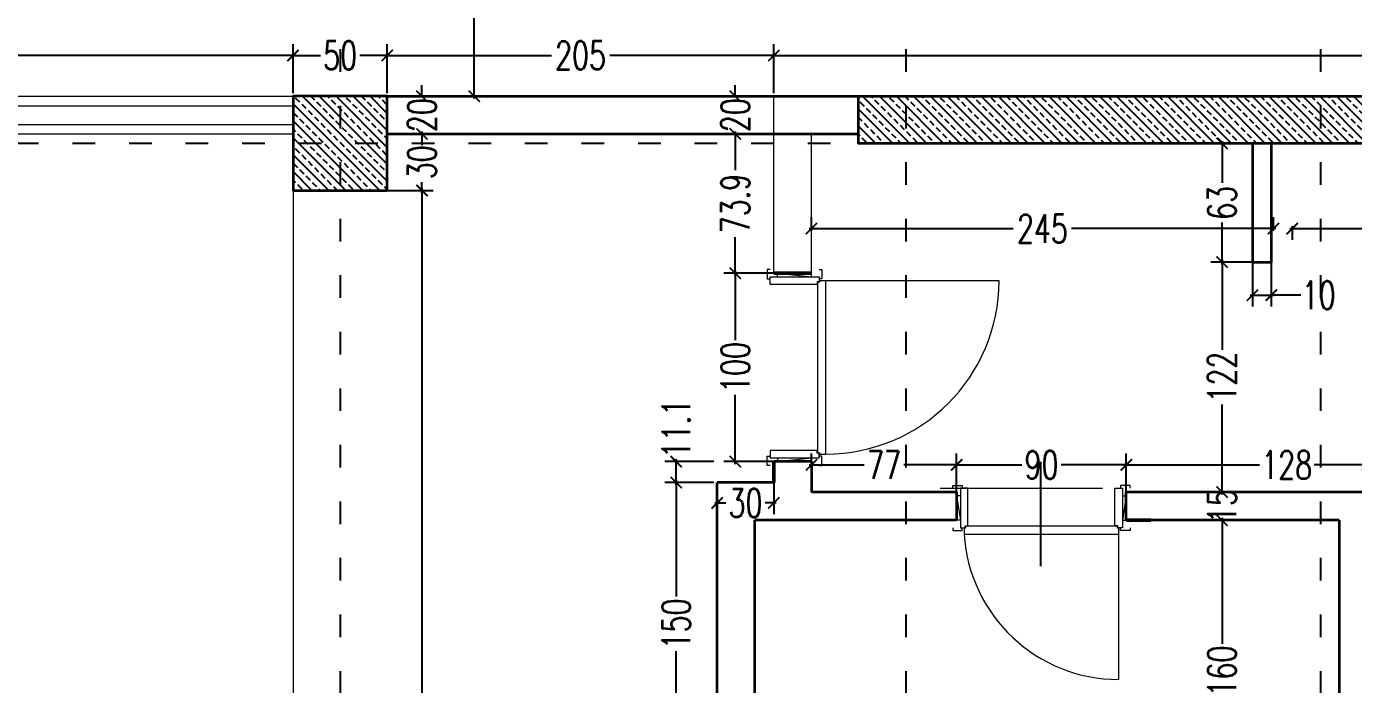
# Model space of a CAD drawing. Header units: centimetres. Extents: x -3207095 to 15275363, y -32656 to 4798027.
# Drawn here: x 695802 to 696506, y 4471191 to 4471540 of the extents above; entities that cross this region are included whole.
import ezdxf

# ---------------------------------------------------------------- set-up
doc = ezdxf.new("R2010")
doc.units = ezdxf.units.CM
doc.linetypes.add('ACAD_ISO03W100', pattern=[30, 12, -18])
doc.linetypes.add('DUZ', pattern=[500, 500])
doc.layers.get('0').update_dxf_attribs({"color": 1, "linetype": 'DUZ'})
for name, color, linetype in [('DIM', 1, 'DUZ'), ('KOLTAR_F', 145, 'Continuous'), ('pen.kap.olc', 205, 'Continuous')]:
    doc.layers.add(name, color=color, linetype=linetype)
for name, color, linetype, lineweight in [('DUV', 220, 'Continuous', 50), ('DUVAR', 7, 'Continuous', 35), ('iç duvar', 7, 'Continuous', 50), ('KAPEN', 151, 'Continuous', 9), ('KOLON_F', 3, 'Continuous', 35)]:
    doc.layers.add(name, color=color, linetype=linetype, lineweight=lineweight)
doc.styles.add('DIM', font='ROMANSTW.SHX', dxfattribs={"width": 0.7})
doc.dimstyles.new('1_100', dxfattribs={"dimtxt": 15, "dimasz": 6, "dimexe": 6, "dimexo": 0, "dimgap": 2, "dimtad": 0, "dimdec": 1, "dimzin": 11, "dimdsep": 46, "dimtxsty": 'DIM', "dimblk": 'ARCHTICK', "dimcen": 3, "dimdle": 1.25, "dimclrt": 2, "dimadec": 0, "dimazin": 0, "dimtfac": 1.25, "dimtdec": 1, "dimtix": 1, "dimtofl": 0, "dimtmove": 1, "dimatfit": 3, "dimldrblk": 'ARCHTICK', "dimfxl": 20, "dimfxlon": 1, "dimtolj": 1, "dimtzin": 0, "dimarcsym": 0})
pattern_1 = [(135, (5198955.835, 3810869.321), (-4.4901280605, -4.4901280605), []), (135, (5198955.835, 3810873.811), (-4.4901280605, -4.4901280605), [3.175, -1.5875])]

# ---------------------------------------------------------------- blocks, each defined once
blk = doc.blocks.new('new block')
at = {"layer": 'KAPEN'}
for p, q in [((105202.0528, 48261.8596), (105202.0198, 48261.8596)), ((105202.0528, 48261.8526), (105202.0528, 48261.8596)), ((105202.0628, 48261.8526), (105202.0528, 48261.8526)), ((105202.0628, 48261.0466), (105202.0628, 48261.8526)), ((105201.2498, 48261.0396), (105202.0528, 48261.0396)), ((105202.0528, 48261.0466), (105202.0628, 48261.0466)), ((105202.0528, 48261.0396), (105202.0528, 48261.0466))]:
    blk.add_line(p, q, dxfattribs=at)
for points in [[(105202.0548, 48261.9196), (105202.0398, 48261.9196), (105202.0398, 48261.8696), (105202.0548, 48261.8696)], [(105202.2248, 48261.8796), (105202.2248, 48261.8996), (105202.0948, 48261.8796), (105202.0948, 48261.8996)], [(105202.2648, 48261.9196), (105202.2798, 48261.9196), (105202.2798, 48261.8696), (105202.2648, 48261.8696)], [(105202.0198, 48261.0396), (105202.0198, 48261.8596)], [(105202.0548, 48260.9796), (105202.0398, 48260.9796), (105202.0398, 48261.0296), (105202.0548, 48261.0296)], [(105202.2248, 48261.0196), (105202.2248, 48260.9996), (105202.0948, 48261.0196), (105202.0948, 48260.9996)], [(105202.2648, 48260.9796), (105202.2798, 48260.9796), (105202.2798, 48261.0296), (105202.2648, 48261.0296)]]:
    blk.add_lwpolyline(points, dxfattribs=at)
for points in [[(105202.0548, 48261.8796), (105202.0548, 48261.8546), (105202.0648, 48261.8546), (105202.0648, 48261.8396), (105202.2648, 48261.8396), (105202.2648, 48261.8796)], [(105202.0548, 48261.0196), (105202.0548, 48261.0446), (105202.0648, 48261.0446), (105202.0648, 48261.0596), (105202.2648, 48261.0596), (105202.2648, 48261.0196)]]:
    blk.add_lwpolyline(points, close=True, dxfattribs=at)
blk.add_arc((105202.0715, 48261.0396), 0.8216, 93.60232, 180, dxfattribs=at)
blk = doc.blocks.new('K210')
for p, q in [((0.04, 0.985), (0.04, 0.032)), ((0.04, 0.032), (0.047, 0.032)), ((0.047, 0.032), (0.047, 0.022)), ((0.047, 0.022), (0.953, 0.022)), ((0.953, 0.032), (0.96, 0.032)), ((0.953, 0.022), (0.953, 0.032)), ((0.96, 0.032), (0.96, 0.065))]:
    blk.add_line(p, q)
for points in [[(-0.02, 0.03), (-0.02, 0.045), (0.03, 0.045), (0.03, 0.03)], [(0.04, 0.065), (0.96, 0.065)], [(1.02, 0.03), (1.02, 0.045), (0.97, 0.045), (0.97, 0.03)], [(0.02, -0.19), (0, -0.19), (0.02, -0.01), (0, -0.01)], [(0.98, -0.19), (1, -0.19), (0.98, -0.01), (1, -0.01)], [(-0.02, -0.23), (-0.02, -0.245), (0.03, -0.245), (0.03, -0.23)], [(1.02, -0.23), (1.02, -0.245), (0.97, -0.245), (0.97, -0.23)]]:
    blk.add_lwpolyline(points)
for points in [[(0.02, 0.03), (0.045, 0.03), (0.045, 0.02), (0.06, 0.02), (0.06, -0.23), (0.02, -0.23)], [(0.98, 0.03), (0.955, 0.03), (0.955, 0.02), (0.94, 0.02), (0.94, -0.23), (0.98, -0.23)]]:
    blk.add_lwpolyline(points, close=True)
blk.add_arc((0.04, 0.065), 0.92, 0, 90)
blk = doc.blocks.new('_ArchTick')
at = {"color": 0, "linetype": 'ByBlock', "const_width": 0.15}
blk.add_lwpolyline([(-0.5, -0.5), (0.5, 0.5)], dxfattribs=at)
blk = doc.blocks.new('*D1378')
at = {"layer": 'Defpoints', "color": 0, "linetype": 'Continuous', "lineweight": 5, "transparency": 16777216}
for p in [(695943.37, 4471524.49), (695573.37, 4471502.8), (695943.37, 4471502.8)]:
    blk.add_point(p, dxfattribs=at)
at = {"layer": 'DIM', "color": 0, "linetype": 'Continuous', "lineweight": -2, "transparency": 16777216}
for p, q in [((695573.37, 4471504.49), (695573.37, 4471530.49)), ((695943.37, 4471504.49), (695943.37, 4471530.49)), ((695572.12, 4471524.49), (695742.87, 4471524.49)), ((695944.62, 4471524.49), (695773.87, 4471524.49))]:
    blk.add_line(p, q, dxfattribs=at)
at = {"layer": 'DIM', "color": 0, "linetype": 'Continuous', "lineweight": -2, "transparency": 16777216, "xscale": 6, "yscale": 6, "zscale": 6, "rotation": 180}
blk.add_blockref('_ArchTick', (695573.37, 4471524.49), dxfattribs=at)
at = {"layer": 'DIM', "color": 0, "linetype": 'Continuous', "lineweight": -2, "transparency": 16777216, "xscale": 6, "yscale": 6, "zscale": 6}
blk.add_blockref('_ArchTick', (695943.37, 4471524.49), dxfattribs=at)
at = {"layer": 'DIM', "color": 2, "linetype": 'Continuous', "lineweight": 5, "transparency": 16777216, "insert": (695758.37, 4471524.49), "char_height": 15, "attachment_point": 5, "style": 'DIM'}
blk.add_mtext('\\A1;370', dxfattribs=at)
blk = doc.blocks.new('*D1379')
at = {"layer": 'Defpoints', "color": 0, "linetype": 'Continuous', "lineweight": 5, "transparency": 16777216}
for p in [(695993.37, 4471524.49), (695943.37, 4471502.8), (695993.37, 4471502.8)]:
    blk.add_point(p, dxfattribs=at)
at = {"layer": 'DIM', "color": 0, "linetype": 'Continuous', "lineweight": -2, "transparency": 16777216}
for p, q in [((695943.37, 4471504.49), (695943.37, 4471530.49)), ((695993.37, 4471504.49), (695993.37, 4471530.49)), ((695942.12, 4471524.49), (695957.87, 4471524.49)), ((695994.62, 4471524.49), (695978.87, 4471524.49))]:
    blk.add_line(p, q, dxfattribs=at)
at = {"layer": 'DIM', "color": 0, "linetype": 'Continuous', "lineweight": -2, "transparency": 16777216, "xscale": 6, "yscale": 6, "zscale": 6, "rotation": 180}
blk.add_blockref('_ArchTick', (695943.37, 4471524.49), dxfattribs=at)
at = {"layer": 'DIM', "color": 0, "linetype": 'Continuous', "lineweight": -2, "transparency": 16777216, "xscale": 6, "yscale": 6, "zscale": 6}
blk.add_blockref('_ArchTick', (695993.37, 4471524.49), dxfattribs=at)
at = {"layer": 'DIM', "color": 2, "linetype": 'Continuous', "lineweight": 5, "transparency": 16777216, "insert": (695968.37, 4471524.49), "char_height": 15, "attachment_point": 5, "style": 'DIM'}
blk.add_mtext('\\A1;50', dxfattribs=at)
blk = doc.blocks.new('*D1380')
at = {"layer": 'Defpoints', "color": 0, "linetype": 'Continuous', "lineweight": 5, "transparency": 16777216}
for p in [(696198.37, 4471524.49), (695993.37, 4471502.8), (696198.37, 4471502.8)]:
    blk.add_point(p, dxfattribs=at)
at = {"layer": 'DIM', "color": 0, "linetype": 'Continuous', "lineweight": -2, "transparency": 16777216}
for p, q in [((695993.37, 4471504.49), (695993.37, 4471530.49)), ((696198.37, 4471504.49), (696198.37, 4471530.49)), ((695992.12, 4471524.49), (696080.37, 4471524.49)), ((696199.62, 4471524.49), (696111.37, 4471524.49))]:
    blk.add_line(p, q, dxfattribs=at)
at = {"layer": 'DIM', "color": 0, "linetype": 'Continuous', "lineweight": -2, "transparency": 16777216, "xscale": 6, "yscale": 6, "zscale": 6, "rotation": 180}
blk.add_blockref('_ArchTick', (695993.37, 4471524.49), dxfattribs=at)
at = {"layer": 'DIM', "color": 0, "linetype": 'Continuous', "lineweight": -2, "transparency": 16777216, "xscale": 6, "yscale": 6, "zscale": 6}
blk.add_blockref('_ArchTick', (696198.37, 4471524.49), dxfattribs=at)
at = {"layer": 'DIM', "color": 2, "linetype": 'Continuous', "lineweight": 5, "transparency": 16777216, "insert": (696095.87, 4471524.49), "char_height": 15, "attachment_point": 5, "style": 'DIM'}
blk.add_mtext('\\A1;205', dxfattribs=at)
blk = doc.blocks.new('*D1381')
at = {"layer": 'Defpoints', "color": 0, "linetype": 'Continuous', "lineweight": 5, "transparency": 16777216}
for p in [(697013.37, 4471524.49), (697013.37, 4471508.28), (696198.37, 4471502.8)]:
    blk.add_point(p, dxfattribs=at)
at = {"layer": 'DIM', "color": 0, "linetype": 'Continuous', "lineweight": -2, "transparency": 16777216}
for p, q in [((696198.37, 4471504.49), (696198.37, 4471530.49)), ((697013.37, 4471508.28), (697013.37, 4471530.49)), ((696197.12, 4471524.49), (696591.37, 4471524.49)), ((697014.62, 4471524.49), (696620.37, 4471524.49))]:
    blk.add_line(p, q, dxfattribs=at)
at = {"layer": 'DIM', "color": 0, "linetype": 'Continuous', "lineweight": -2, "transparency": 16777216, "xscale": 6, "yscale": 6, "zscale": 6, "rotation": 180}
blk.add_blockref('_ArchTick', (696198.37, 4471524.49), dxfattribs=at)
at = {"layer": 'DIM', "color": 0, "linetype": 'Continuous', "lineweight": -2, "transparency": 16777216, "xscale": 6, "yscale": 6, "zscale": 6}
blk.add_blockref('_ArchTick', (697013.37, 4471524.49), dxfattribs=at)
at = {"layer": 'DIM', "color": 2, "linetype": 'Continuous', "lineweight": 5, "transparency": 16777216, "insert": (696605.87, 4471524.49), "char_height": 15, "attachment_point": 5, "style": 'DIM'}
blk.add_mtext('\\A1;815', dxfattribs=at)
blk = doc.blocks.new('*D1262')
at = {"layer": 'Defpoints', "color": 0, "linetype": 'Continuous', "lineweight": 5, "transparency": 16777216}
for p in [(696146.6, 4471297.8), (696168.37, 4471297.8), (696168.37, 4471147.8)]:
    blk.add_point(p, dxfattribs=at)
at = {"layer": 'DIM', "color": 0, "linetype": 'Continuous', "lineweight": -2, "transparency": 16777216}
for p, q in [((696166.6, 4471297.8), (696140.6, 4471297.8)), ((696146.6, 4471299.05), (696146.6, 4471237.3)), ((696146.6, 4471146.55), (696146.6, 4471208.3)), ((696166.6, 4471147.8), (696140.6, 4471147.8))]:
    blk.add_line(p, q, dxfattribs=at)
at = {"layer": 'DIM', "color": 0, "linetype": 'Continuous', "lineweight": -2, "transparency": 16777216, "xscale": 6, "yscale": 6, "zscale": 6}
for p, rotation in [((696146.6, 4471297.8), 90), ((696146.6, 4471147.8), 270)]:
    blk.add_blockref('_ArchTick', p, dxfattribs=dict(at, rotation=rotation))
at = {"layer": 'DIM', "color": 2, "linetype": 'Continuous', "lineweight": 5, "transparency": 16777216, "insert": (696146.6, 4471222.8), "char_height": 15, "attachment_point": 5, "rotation": 90, "style": 'DIM'}
blk.add_mtext('\\A1;150', dxfattribs=at)
blk = doc.blocks.new('*D1263')
at = {"layer": 'Defpoints', "color": 0, "linetype": 'Continuous', "lineweight": 5, "transparency": 16777216}
for p in [(696177.96, 4471408.91), (696198.37, 4471408.91), (696198.37, 4471308.91)]:
    blk.add_point(p, dxfattribs=at)
at = {"layer": 'DIM', "color": 0, "linetype": 'Continuous', "lineweight": -2, "transparency": 16777216}
for p, q in [((696197.96, 4471408.91), (696171.96, 4471408.91)), ((696177.96, 4471410.16), (696177.96, 4471373.41)), ((696177.96, 4471307.66), (696177.96, 4471344.41)), ((696197.96, 4471308.91), (696171.96, 4471308.91))]:
    blk.add_line(p, q, dxfattribs=at)
at = {"layer": 'DIM', "color": 0, "linetype": 'Continuous', "lineweight": -2, "transparency": 16777216, "xscale": 6, "yscale": 6, "zscale": 6}
for p, rotation in [((696177.96, 4471408.91), 90), ((696177.96, 4471308.91), 270)]:
    blk.add_blockref('_ArchTick', p, dxfattribs=dict(at, rotation=rotation))
at = {"layer": 'DIM', "color": 2, "linetype": 'Continuous', "lineweight": 5, "transparency": 16777216, "insert": (696177.96, 4471358.91), "char_height": 15, "attachment_point": 5, "rotation": 90, "style": 'DIM'}
blk.add_mtext('\\A1;100', dxfattribs=at)
blk = doc.blocks.new('*D1264')
at = {"layer": 'Defpoints', "color": 0, "linetype": 'Continuous', "lineweight": 5, "transparency": 16777216}
for p in [(696177.96, 4471482.8), (696198.37, 4471482.8), (696198.37, 4471408.91)]:
    blk.add_point(p, dxfattribs=at)
at = {"layer": 'DIM', "color": 0, "linetype": 'Continuous', "lineweight": -2, "transparency": 16777216}
for p, q in [((696197.96, 4471482.8), (696171.96, 4471482.8)), ((696177.96, 4471484.05), (696177.96, 4471463.6)), ((696177.96, 4471407.66), (696177.96, 4471428.1)), ((696197.96, 4471408.91), (696171.96, 4471408.91))]:
    blk.add_line(p, q, dxfattribs=at)
at = {"layer": 'DIM', "color": 0, "linetype": 'Continuous', "lineweight": -2, "transparency": 16777216, "xscale": 6, "yscale": 6, "zscale": 6}
for p, rotation in [((696177.96, 4471482.8), 90), ((696177.96, 4471408.91), 270)]:
    blk.add_blockref('_ArchTick', p, dxfattribs=dict(at, rotation=rotation))
at = {"layer": 'DIM', "color": 2, "linetype": 'Continuous', "lineweight": 5, "transparency": 16777216, "insert": (696177.96, 4471445.85), "char_height": 15, "attachment_point": 5, "rotation": 90, "style": 'DIM'}
blk.add_mtext('\\A1;73.9', dxfattribs=at)
blk = doc.blocks.new('*D1265')
at = {"layer": 'Defpoints', "color": 0, "linetype": 'Continuous', "lineweight": 5, "transparency": 16777216}
for p in [(696146.6, 4471308.91), (696172.42, 4471308.91), (696172.42, 4471297.8)]:
    blk.add_point(p, dxfattribs=at)
at = {"layer": 'DIM', "color": 0, "linetype": 'Continuous', "lineweight": -2, "transparency": 16777216}
for p, q in [((696166.6, 4471308.91), (696140.6, 4471308.91)), ((696146.6, 4471296.55), (696146.6, 4471310.16)), ((696166.6, 4471297.8), (696140.6, 4471297.8))]:
    blk.add_line(p, q, dxfattribs=at)
at = {"layer": 'DIM', "color": 0, "linetype": 'Continuous', "lineweight": -2, "transparency": 16777216, "xscale": 6, "yscale": 6, "zscale": 6}
for p, rotation in [((696146.6, 4471308.91), 90), ((696146.6, 4471297.8), 270)]:
    blk.add_blockref('_ArchTick', p, dxfattribs=dict(at, rotation=rotation))
at = {"layer": 'DIM', "color": 2, "linetype": 'Continuous', "lineweight": 5, "transparency": 16777216, "insert": (696146.6, 4471326.47), "char_height": 15, "attachment_point": 5, "rotation": 90, "style": 'DIM'}
blk.add_mtext('\\A1;11.1', dxfattribs=at)
blk = doc.blocks.new('*D1267')
at = {"layer": 'Defpoints', "color": 0, "linetype": 'Continuous', "lineweight": 5, "transparency": 16777216}
for p in [(696168.37, 4471297.8), (696198.37, 4471297.8), (696168.37, 4471286.99)]:
    blk.add_point(p, dxfattribs=at)
at = {"layer": 'DIM', "color": 0, "linetype": 'Continuous', "lineweight": -2, "transparency": 16777216}
for p, q in [((696168.37, 4471297.8), (696168.37, 4471280.99)), ((696198.37, 4471297.8), (696198.37, 4471280.99)), ((696167.12, 4471286.99), (696172.87, 4471286.99)), ((696199.62, 4471286.99), (696193.87, 4471286.99))]:
    blk.add_line(p, q, dxfattribs=at)
at = {"layer": 'DIM', "color": 0, "linetype": 'Continuous', "lineweight": -2, "transparency": 16777216, "xscale": 6, "yscale": 6, "zscale": 6, "rotation": 180}
blk.add_blockref('_ArchTick', (696168.37, 4471286.99), dxfattribs=at)
at = {"layer": 'DIM', "color": 0, "linetype": 'Continuous', "lineweight": -2, "transparency": 16777216, "xscale": 6, "yscale": 6, "zscale": 6}
blk.add_blockref('_ArchTick', (696198.37, 4471286.99), dxfattribs=at)
at = {"layer": 'DIM', "color": 2, "linetype": 'Continuous', "lineweight": 5, "transparency": 16777216, "insert": (696183.37, 4471286.99), "char_height": 15, "attachment_point": 5, "style": 'DIM'}
blk.add_mtext('\\A1;30', dxfattribs=at)
blk = doc.blocks.new('*D1300')
at = {"layer": 'Defpoints', "color": 0, "linetype": 'Continuous', "lineweight": 5, "transparency": 16777216}
for p in [(696473.37, 4471433.8), (697013.37, 4471432.58), (697013.37, 4471431.49)]:
    blk.add_point(p, dxfattribs=at)
at = {"layer": 'DIM', "color": 0, "linetype": 'Continuous', "lineweight": -2, "transparency": 16777216}
for p, q in [((696473.37, 4471433.8), (696473.37, 4471426.58)), ((697013.37, 4471431.49), (697013.37, 4471438.58)), ((696472.12, 4471432.58), (696727.87, 4471432.58)), ((697014.62, 4471432.58), (696758.87, 4471432.58))]:
    blk.add_line(p, q, dxfattribs=at)
at = {"layer": 'DIM', "color": 0, "linetype": 'Continuous', "lineweight": -2, "transparency": 16777216, "xscale": 6, "yscale": 6, "zscale": 6, "rotation": 180}
blk.add_blockref('_ArchTick', (696473.37, 4471432.58), dxfattribs=at)
at = {"layer": 'DIM', "color": 0, "linetype": 'Continuous', "lineweight": -2, "transparency": 16777216, "xscale": 6, "yscale": 6, "zscale": 6}
blk.add_blockref('_ArchTick', (697013.37, 4471432.58), dxfattribs=at)
at = {"layer": 'DIM', "color": 2, "linetype": 'Continuous', "lineweight": 5, "transparency": 16777216, "insert": (696743.37, 4471432.58), "char_height": 15, "attachment_point": 5, "style": 'DIM'}
blk.add_mtext('\\A1;540', dxfattribs=at)
blk = doc.blocks.new('*D1301')
at = {"layer": 'Defpoints', "color": 0, "linetype": 'Continuous', "lineweight": 5, "transparency": 16777216}
for p in [(696218.37, 4471432.58), (696218.37, 4471431.49), (696463.37, 4471431.49)]:
    blk.add_point(p, dxfattribs=at)
at = {"layer": 'DIM', "color": 0, "linetype": 'Continuous', "lineweight": -2, "transparency": 16777216}
for p, q in [((696218.37, 4471431.49), (696218.37, 4471438.58)), ((696463.37, 4471431.49), (696463.37, 4471438.58)), ((696217.12, 4471432.58), (696325.37, 4471432.58)), ((696464.62, 4471432.58), (696356.37, 4471432.58))]:
    blk.add_line(p, q, dxfattribs=at)
at = {"layer": 'DIM', "color": 0, "linetype": 'Continuous', "lineweight": -2, "transparency": 16777216, "xscale": 6, "yscale": 6, "zscale": 6, "rotation": 180}
blk.add_blockref('_ArchTick', (696218.37, 4471432.58), dxfattribs=at)
at = {"layer": 'DIM', "color": 0, "linetype": 'Continuous', "lineweight": -2, "transparency": 16777216, "xscale": 6, "yscale": 6, "zscale": 6}
blk.add_blockref('_ArchTick', (696463.37, 4471432.58), dxfattribs=at)
at = {"layer": 'DIM', "color": 2, "linetype": 'Continuous', "lineweight": 5, "transparency": 16777216, "insert": (696340.87, 4471432.58), "char_height": 15, "attachment_point": 5, "style": 'DIM'}
blk.add_mtext('\\A1;245', dxfattribs=at)
blk = doc.blocks.new('*D1302')
at = {"layer": 'Defpoints', "color": 0, "linetype": 'Continuous', "lineweight": 5, "transparency": 16777216}
for p in [(696452.29, 4471477.8), (696436.14, 4471414.8), (696452.29, 4471414.8)]:
    blk.add_point(p, dxfattribs=at)
at = {"layer": 'DIM', "color": 0, "linetype": 'Continuous', "lineweight": -2, "transparency": 16777216}
for p, q in [((696452.29, 4471477.8), (696430.14, 4471477.8)), ((696436.14, 4471479.05), (696436.14, 4471456.8)), ((696436.14, 4471413.55), (696436.14, 4471435.8)), ((696452.29, 4471414.8), (696430.14, 4471414.8))]:
    blk.add_line(p, q, dxfattribs=at)
at = {"layer": 'DIM', "color": 0, "linetype": 'Continuous', "lineweight": -2, "transparency": 16777216, "xscale": 6, "yscale": 6, "zscale": 6}
for p, rotation in [((696436.14, 4471477.8), 90), ((696436.14, 4471414.8), 270)]:
    blk.add_blockref('_ArchTick', p, dxfattribs=dict(at, rotation=rotation))
at = {"layer": 'DIM', "color": 2, "linetype": 'Continuous', "lineweight": 5, "transparency": 16777216, "insert": (696436.14, 4471446.3), "char_height": 15, "attachment_point": 5, "rotation": 90, "style": 'DIM'}
blk.add_mtext('\\A1;63', dxfattribs=at)
blk = doc.blocks.new('*D1303')
at = {"layer": 'Defpoints', "color": 0, "linetype": 'Continuous', "lineweight": 5, "transparency": 16777216}
for p in [(696452.29, 4471414.8), (696436.14, 4471292.8), (696452.29, 4471292.8)]:
    blk.add_point(p, dxfattribs=at)
at = {"layer": 'DIM', "color": 0, "linetype": 'Continuous', "lineweight": -2, "transparency": 16777216}
for p, q in [((696452.29, 4471414.8), (696430.14, 4471414.8)), ((696436.14, 4471416.05), (696436.14, 4471368.3)), ((696436.14, 4471291.55), (696436.14, 4471339.3)), ((696452.29, 4471292.8), (696430.14, 4471292.8))]:
    blk.add_line(p, q, dxfattribs=at)
at = {"layer": 'DIM', "color": 0, "linetype": 'Continuous', "lineweight": -2, "transparency": 16777216, "xscale": 6, "yscale": 6, "zscale": 6}
for p, rotation in [((696436.14, 4471414.8), 90), ((696436.14, 4471292.8), 270)]:
    blk.add_blockref('_ArchTick', p, dxfattribs=dict(at, rotation=rotation))
at = {"layer": 'DIM', "color": 2, "linetype": 'Continuous', "lineweight": 5, "transparency": 16777216, "insert": (696436.14, 4471353.8), "char_height": 15, "attachment_point": 5, "rotation": 90, "style": 'DIM'}
blk.add_mtext('\\A1;122', dxfattribs=at)
blk = doc.blocks.new('*D1307')
at = {"layer": 'Defpoints', "color": 0, "linetype": 'Continuous', "lineweight": 5, "transparency": 16777216}
for p in [(696452.29, 4471292.8), (696436.14, 4471277.8), (696452.29, 4471277.8)]:
    blk.add_point(p, dxfattribs=at)
at = {"layer": 'DIM', "color": 0, "linetype": 'Continuous', "lineweight": -2, "transparency": 16777216}
for p, q in [((696452.29, 4471292.8), (696430.14, 4471292.8)), ((696436.14, 4471292.8), (696436.14, 4471298.8)), ((696452.29, 4471277.8), (696430.14, 4471277.8)), ((696436.14, 4471277.8), (696436.14, 4471271.8))]:
    blk.add_line(p, q, dxfattribs=at)
at = {"layer": 'DIM', "color": 0, "linetype": 'Continuous', "lineweight": -2, "transparency": 16777216, "xscale": 6, "yscale": 6, "zscale": 6}
for p, rotation in [((696436.14, 4471292.8), 270), ((696436.14, 4471277.8), 90)]:
    blk.add_blockref('_ArchTick', p, dxfattribs=dict(at, rotation=rotation))
at = {"layer": 'DIM', "color": 2, "linetype": 'Continuous', "lineweight": 5, "transparency": 16777216, "insert": (696436.14, 4471285.3), "char_height": 15, "attachment_point": 5, "rotation": 90, "style": 'DIM'}
blk.add_mtext('\\A1;15', dxfattribs=at)
blk = doc.blocks.new('*D1308')
at = {"layer": 'Defpoints', "color": 0, "linetype": 'Continuous', "lineweight": 5, "transparency": 16777216}
for p in [(696452.29, 4471414.8), (696462.29, 4471414.8), (696462.29, 4471397.25)]:
    blk.add_point(p, dxfattribs=at)
at = {"layer": 'DIM', "color": 0, "linetype": 'Continuous', "lineweight": -2, "transparency": 16777216}
for p, q in [((696452.29, 4471414.8), (696452.29, 4471391.25)), ((696462.29, 4471414.8), (696462.29, 4471391.25)), ((696451.04, 4471397.25), (696463.54, 4471397.25)), ((696477.88, 4471397.25), (696462.29, 4471397.25))]:
    blk.add_line(p, q, dxfattribs=at)
at = {"layer": 'DIM', "color": 0, "linetype": 'Continuous', "lineweight": -2, "transparency": 16777216, "xscale": 6, "yscale": 6, "zscale": 6, "rotation": 180}
blk.add_blockref('_ArchTick', (696452.29, 4471397.25), dxfattribs=at)
at = {"layer": 'DIM', "color": 0, "linetype": 'Continuous', "lineweight": -2, "transparency": 16777216, "xscale": 6, "yscale": 6, "zscale": 6}
blk.add_blockref('_ArchTick', (696462.29, 4471397.25), dxfattribs=at)
at = {"layer": 'DIM', "color": 2, "linetype": 'Continuous', "lineweight": 5, "transparency": 16777216, "insert": (696487.38, 4471397.25), "char_height": 15, "attachment_point": 5, "style": 'DIM'}
blk.add_mtext('\\A1;10', dxfattribs=at)
blk = doc.blocks.new('*D1309')
at = {"layer": 'Defpoints', "color": 0, "linetype": 'Continuous', "lineweight": 5, "transparency": 16777216}
for p in [(696452.29, 4471277.8), (696436.14, 4471117.8), (696438.65, 4471117.8)]:
    blk.add_point(p, dxfattribs=at)
at = {"layer": 'DIM', "color": 0, "linetype": 'Continuous', "lineweight": -2, "transparency": 16777216}
for p, q in [((696436.14, 4471279.05), (696436.14, 4471212.3)), ((696452.29, 4471277.8), (696430.14, 4471277.8)), ((696436.14, 4471116.55), (696436.14, 4471183.3)), ((696438.65, 4471117.8), (696430.14, 4471117.8))]:
    blk.add_line(p, q, dxfattribs=at)
at = {"layer": 'DIM', "color": 0, "linetype": 'Continuous', "lineweight": -2, "transparency": 16777216, "xscale": 6, "yscale": 6, "zscale": 6}
for p, rotation in [((696436.14, 4471277.8), 90), ((696436.14, 4471117.8), 270)]:
    blk.add_blockref('_ArchTick', p, dxfattribs=dict(at, rotation=rotation))
at = {"layer": 'DIM', "color": 2, "linetype": 'Continuous', "lineweight": 5, "transparency": 16777216, "insert": (696436.14, 4471197.8), "char_height": 15, "attachment_point": 5, "rotation": 90, "style": 'DIM'}
blk.add_mtext('\\A1;160', dxfattribs=at)
blk = doc.blocks.new('*D1310')
at = {"layer": 'Defpoints', "color": 0, "linetype": 'Continuous', "lineweight": 5, "transparency": 16777216}
for p in [(696295.37, 4471307.22), (696218.37, 4471292.8), (696295.37, 4471292.8)]:
    blk.add_point(p, dxfattribs=at)
at = {"layer": 'DIM', "color": 0, "linetype": 'Continuous', "lineweight": -2, "transparency": 16777216}
for p, q in [((696217.12, 4471307.22), (696246.37, 4471307.22)), ((696218.37, 4471292.8), (696218.37, 4471313.22)), ((696296.62, 4471307.22), (696267.37, 4471307.22)), ((696295.37, 4471292.8), (696295.37, 4471313.22))]:
    blk.add_line(p, q, dxfattribs=at)
at = {"layer": 'DIM', "color": 0, "linetype": 'Continuous', "lineweight": -2, "transparency": 16777216, "xscale": 6, "yscale": 6, "zscale": 6, "rotation": 180}
blk.add_blockref('_ArchTick', (696218.37, 4471307.22), dxfattribs=at)
at = {"layer": 'DIM', "color": 0, "linetype": 'Continuous', "lineweight": -2, "transparency": 16777216, "xscale": 6, "yscale": 6, "zscale": 6}
blk.add_blockref('_ArchTick', (696295.37, 4471307.22), dxfattribs=at)
at = {"layer": 'DIM', "color": 2, "linetype": 'Continuous', "lineweight": 5, "transparency": 16777216, "insert": (696256.87, 4471307.22), "char_height": 15, "attachment_point": 5, "style": 'DIM'}
blk.add_mtext('\\A1;77', dxfattribs=at)
blk = doc.blocks.new('*D1311')
at = {"layer": 'Defpoints', "color": 0, "linetype": 'Continuous', "lineweight": 5, "transparency": 16777216}
for p in [(696385.37, 4471307.22), (696295.37, 4471292.8), (696385.37, 4471290.8)]:
    blk.add_point(p, dxfattribs=at)
at = {"layer": 'DIM', "color": 0, "linetype": 'Continuous', "lineweight": -2, "transparency": 16777216}
for p, q in [((696294.12, 4471307.22), (696329.87, 4471307.22)), ((696295.37, 4471292.8), (696295.37, 4471313.22)), ((696386.62, 4471307.22), (696350.87, 4471307.22)), ((696385.37, 4471290.8), (696385.37, 4471313.22))]:
    blk.add_line(p, q, dxfattribs=at)
at = {"layer": 'DIM', "color": 0, "linetype": 'Continuous', "lineweight": -2, "transparency": 16777216, "xscale": 6, "yscale": 6, "zscale": 6, "rotation": 180}
blk.add_blockref('_ArchTick', (696295.37, 4471307.22), dxfattribs=at)
at = {"layer": 'DIM', "color": 0, "linetype": 'Continuous', "lineweight": -2, "transparency": 16777216, "xscale": 6, "yscale": 6, "zscale": 6}
blk.add_blockref('_ArchTick', (696385.37, 4471307.22), dxfattribs=at)
at = {"layer": 'DIM', "color": 2, "linetype": 'Continuous', "lineweight": 5, "transparency": 16777216, "insert": (696340.37, 4471307.22), "char_height": 15, "attachment_point": 5, "style": 'DIM'}
blk.add_mtext('\\A1;90', dxfattribs=at)
blk = doc.blocks.new('*D1312')
at = {"layer": 'Defpoints', "color": 0, "linetype": 'Continuous', "lineweight": 5, "transparency": 16777216}
for p in [(696513.37, 4471307.22), (696385.37, 4471290.8), (696513.37, 4471290.8)]:
    blk.add_point(p, dxfattribs=at)
at = {"layer": 'DIM', "color": 0, "linetype": 'Continuous', "lineweight": -2, "transparency": 16777216}
for p, q in [((696384.12, 4471307.22), (696455.95, 4471307.22)), ((696385.37, 4471290.8), (696385.37, 4471313.22)), ((696514.62, 4471307.22), (696484.95, 4471307.22)), ((696513.37, 4471290.8), (696513.37, 4471313.22))]:
    blk.add_line(p, q, dxfattribs=at)
at = {"layer": 'DIM', "color": 0, "linetype": 'Continuous', "lineweight": -2, "transparency": 16777216, "xscale": 6, "yscale": 6, "zscale": 6, "rotation": 180}
blk.add_blockref('_ArchTick', (696385.37, 4471307.22), dxfattribs=at)
at = {"layer": 'DIM', "color": 0, "linetype": 'Continuous', "lineweight": -2, "transparency": 16777216, "xscale": 6, "yscale": 6, "zscale": 6}
blk.add_blockref('_ArchTick', (696513.37, 4471307.22), dxfattribs=at)
at = {"layer": 'DIM', "color": 2, "linetype": 'Continuous', "lineweight": 5, "transparency": 16777216, "insert": (696470.45, 4471307.22), "char_height": 15, "attachment_point": 5, "style": 'DIM'}
blk.add_mtext('\\A1;128', dxfattribs=at)
blk = doc.blocks.new('*D1223')
at = {"layer": 'Defpoints', "color": 0, "linetype": 'Continuous', "lineweight": 5, "transparency": 16777216}
for p in [(695993.37, 4471482.8), (695993.37, 4471452.8), (696011.76, 4471452.8)]:
    blk.add_point(p, dxfattribs=at)
at = {"layer": 'DIM', "color": 0, "linetype": 'Continuous', "lineweight": -2, "transparency": 16777216}
for p, q in [((695993.37, 4471482.8), (696017.76, 4471482.8)), ((696011.76, 4471484.05), (696011.76, 4471478.3)), ((696011.76, 4471451.55), (696011.76, 4471457.3)), ((695993.37, 4471452.8), (696017.76, 4471452.8))]:
    blk.add_line(p, q, dxfattribs=at)
at = {"layer": 'DIM', "color": 0, "linetype": 'Continuous', "lineweight": -2, "transparency": 16777216, "xscale": 6, "yscale": 6, "zscale": 6}
for p, rotation in [((696011.76, 4471482.8), 90), ((696011.76, 4471452.8), 270)]:
    blk.add_blockref('_ArchTick', p, dxfattribs=dict(at, rotation=rotation))
at = {"layer": 'DIM', "color": 2, "linetype": 'Continuous', "lineweight": 5, "transparency": 16777216, "insert": (696011.76, 4471467.8), "char_height": 15, "attachment_point": 5, "rotation": 90, "style": 'DIM'}
blk.add_mtext('\\A1;30', dxfattribs=at)
blk = doc.blocks.new('*D1224')
at = {"layer": 'Defpoints', "color": 0, "linetype": 'Continuous', "lineweight": 5, "transparency": 16777216}
for p in [(695993.37, 4471452.8), (695993.37, 4470762.8), (696011.76, 4470762.8)]:
    blk.add_point(p, dxfattribs=at)
at = {"layer": 'DIM', "color": 0, "linetype": 'Continuous', "lineweight": -2, "transparency": 16777216}
for p, q in [((695993.37, 4471452.8), (696017.76, 4471452.8)), ((696011.76, 4471454.05), (696011.76, 4471123.3)), ((696011.76, 4470761.55), (696011.76, 4471092.3)), ((695993.37, 4470762.8), (696017.76, 4470762.8))]:
    blk.add_line(p, q, dxfattribs=at)
at = {"layer": 'DIM', "color": 0, "linetype": 'Continuous', "lineweight": -2, "transparency": 16777216, "xscale": 6, "yscale": 6, "zscale": 6}
for p, rotation in [((696011.76, 4471452.8), 90), ((696011.76, 4470762.8), 270)]:
    blk.add_blockref('_ArchTick', p, dxfattribs=dict(at, rotation=rotation))
at = {"layer": 'DIM', "color": 2, "linetype": 'Continuous', "lineweight": 5, "transparency": 16777216, "insert": (696011.76, 4471107.8), "char_height": 15, "attachment_point": 5, "rotation": 90, "style": 'DIM'}
blk.add_mtext('\\A1;690', dxfattribs=at)
blk = doc.blocks.new('*D1396')
at = {"layer": 'Defpoints', "color": 0, "linetype": 'Continuous', "lineweight": 5, "transparency": 16777216}
for p in [(696177.96, 4471502.8), (696197.96, 4471502.8), (696197.96, 4471482.8)]:
    blk.add_point(p, dxfattribs=at)
at = {"layer": 'DIM', "color": 0, "linetype": 'Continuous', "lineweight": -2, "transparency": 16777216}
for p, q in [((696177.96, 4471502.8), (696177.96, 4471508.8)), ((696197.96, 4471502.8), (696171.96, 4471502.8)), ((696197.96, 4471482.8), (696171.96, 4471482.8)), ((696177.96, 4471482.8), (696177.96, 4471476.8))]:
    blk.add_line(p, q, dxfattribs=at)
at = {"layer": 'DIM', "color": 0, "linetype": 'Continuous', "lineweight": -2, "transparency": 16777216, "xscale": 6, "yscale": 6, "zscale": 6}
for p, rotation in [((696177.96, 4471502.8), 270), ((696177.96, 4471482.8), 90)]:
    blk.add_blockref('_ArchTick', p, dxfattribs=dict(at, rotation=rotation))
at = {"layer": 'DIM', "color": 2, "linetype": 'Continuous', "lineweight": 5, "transparency": 16777216, "insert": (696177.96, 4471492.8), "char_height": 15, "attachment_point": 5, "rotation": 90, "style": 'DIM'}
blk.add_mtext('\\A1;20', dxfattribs=at)
blk = doc.blocks.new('*D1632')
at = {"layer": 'Defpoints', "color": 0, "linetype": 'Continuous', "lineweight": 5, "transparency": 16777216}
for p in [(696013.37, 4471677.8), (696039.5, 4471677.8), (695993.37, 4471502.8)]:
    blk.add_point(p, dxfattribs=at)
at = {"layer": 'DIM', "color": 0, "linetype": 'Continuous', "lineweight": -2, "transparency": 16777216}
for p, q in [((696019.5, 4471677.8), (696045.5, 4471677.8)), ((696039.5, 4471679.05), (696039.5, 4471604.8)), ((696039.5, 4471501.55), (696039.5, 4471575.8)), ((696019.5, 4471502.8), (696045.5, 4471502.8))]:
    blk.add_line(p, q, dxfattribs=at)
at = {"layer": 'DIM', "color": 0, "linetype": 'Continuous', "lineweight": -2, "transparency": 16777216, "xscale": 6, "yscale": 6, "zscale": 6}
for p, rotation in [((696039.5, 4471677.8), 90), ((696039.5, 4471502.8), 270)]:
    blk.add_blockref('_ArchTick', p, dxfattribs=dict(at, rotation=rotation))
at = {"layer": 'DIM', "color": 2, "linetype": 'Continuous', "lineweight": 5, "transparency": 16777216, "insert": (696039.5, 4471590.3), "char_height": 15, "attachment_point": 5, "rotation": 90, "style": 'DIM'}
blk.add_mtext('\\A1;175', dxfattribs=at)
blk = doc.blocks.new('*D1633')
at = {"layer": 'Defpoints', "color": 0, "linetype": 'Continuous', "lineweight": 5, "transparency": 16777216}
for p in [(695993.37, 4471502.8), (696011.76, 4471502.8), (695993.37, 4471482.8)]:
    blk.add_point(p, dxfattribs=at)
at = {"layer": 'DIM', "color": 0, "linetype": 'Continuous', "lineweight": -2, "transparency": 16777216}
for p, q in [((696011.76, 4471502.8), (696011.76, 4471508.8)), ((695993.37, 4471502.8), (696017.76, 4471502.8)), ((695993.37, 4471482.8), (696017.76, 4471482.8)), ((696011.76, 4471482.8), (696011.76, 4471476.8))]:
    blk.add_line(p, q, dxfattribs=at)
at = {"layer": 'DIM', "color": 0, "linetype": 'Continuous', "lineweight": -2, "transparency": 16777216, "xscale": 6, "yscale": 6, "zscale": 6}
for p, rotation in [((696011.76, 4471502.8), 270), ((696011.76, 4471482.8), 90)]:
    blk.add_blockref('_ArchTick', p, dxfattribs=dict(at, rotation=rotation))
at = {"layer": 'DIM', "color": 2, "linetype": 'Continuous', "lineweight": 5, "transparency": 16777216, "insert": (696011.76, 4471492.8), "char_height": 15, "attachment_point": 5, "rotation": 90, "style": 'DIM'}
blk.add_mtext('\\A1;20', dxfattribs=at)

msp = doc.modelspace()

# ---------------------------------------------------------------- hatches: boundary and pattern name
at = {"layer": 'KOLTAR_F'}
h = msp.add_hatch(dxfattribs=at)
h.set_pattern_fill('ANSI33', color=256, angle=90, style=0)
h.set_pattern_definition([(135, (5199475.835, 3810869.321), (-4.4901280605, -4.4901280605), []), (135, (5199475.835, 3810873.811), (-4.4901280605, -4.4901280605), [3.175, -1.5875])])
h.paths.add_polyline_path([(695993.37, 4471452.8), (695993.37, 4471502.8), (695943.37, 4471502.8), (695943.37, 4471452.8)])
h = msp.add_hatch(dxfattribs=at)
h.set_pattern_fill('ANSI33', color=256, angle=90, style=0)
h.set_pattern_definition(pattern_1)
h.paths.add_polyline_path([(696513.37, 4471502.8), (696243.37, 4471502.8), (696243.37, 4471477.8), (696513.37, 4471477.8)])
h = msp.add_hatch(dxfattribs=at)
h.set_pattern_fill('ANSI33', color=256, angle=90, style=0)
h.set_pattern_definition(pattern_1)
h.paths.add_polyline_path([(696513.37, 4471502.8), (696243.37, 4471502.8), (696243.37, 4471477.8), (696513.37, 4471477.8)])

# ---------------------------------------------------------------- linework, layer by layer
at = {"color": 232, "linetype": 'ACAD_ISO03W100'}
for p, q in [((695968.37, 4472637.8), (695968.37, 4469507.8)), ((696268.37, 4472637.8), (696268.37, 4469507.8)), ((696488.37, 4472637.8), (696488.37, 4469507.8)), ((697128.37, 4471477.8), (693188.37, 4471477.8))]:
    msp.add_line(p, q, dxfattribs=at)
at = {"layer": 'DUV'}
for p, q in [((696218.37, 4471408.91), (696198.37, 4471408.91)), ((696198.37, 4471308.91), (696198.37, 4471297.8)), ((696398.37, 4471277.8), (696385.37, 4471277.8))]:
    msp.add_line(p, q, dxfattribs=at)
at = {"layer": 'DUVAR'}
for p, q in [((695993.37, 4471502.8), (696243.37, 4471502.8)), ((695993.37, 4471482.8), (696243.37, 4471482.8)), ((696198.37, 4471297.8), (696198.37, 4471308.91)), ((696218.37, 4471308.91), (696198.37, 4471308.91)), ((696218.37, 4471308.91), (696218.37, 4471292.8)), ((696198.37, 4471297.8), (696168.37, 4471297.8)), ((696168.37, 4471147.8), (696168.37, 4471297.8)), ((696295.37, 4471292.8), (696218.37, 4471292.8)), ((696295.37, 4471292.8), (696295.37, 4471277.8)), ((696385.37, 4471277.8), (696385.37, 4471292.8)), ((696513.37, 4471292.8), (696385.37, 4471292.8)), ((696295.37, 4471277.8), (696188.37, 4471277.8)), ((696188.37, 4471162.8), (696188.37, 4471277.8)), ((696498.37, 4471277.8), (696385.37, 4471277.8)), ((696498.37, 4471277.8), (696498.37, 4471117.8))]:
    msp.add_line(p, q, dxfattribs=at)
msp.add_lwpolyline([(696452.38, 4471477.8), (696452.38, 4471414.8), (696462.38, 4471414.8), (696462.38, 4471477.8)], dxfattribs=at)
at = {"layer": 'iç duvar', "color": 252, "linetype": 'Continuous', "lineweight": 5, "true_color": 0x939598}
for p, q in [((695573.37, 4471502.8), (695943.37, 4471502.8)), ((695573.37, 4471482.8), (695943.37, 4471482.8)), ((695943.37, 4471452.8), (695943.37, 4470762.8))]:
    msp.add_line(p, q, dxfattribs=at)
at = {"layer": 'iç duvar', "color": 7, "lineweight": 18}
for p, q in [((696198.37, 4471408.91), (696198.37, 4471502.8)), ((696243.37, 4471502.8), (696198.37, 4471502.8)), ((696218.37, 4471408.91), (696218.37, 4471482.8)), ((696243.37, 4471482.8), (696218.37, 4471482.8))]:
    msp.add_line(p, q, dxfattribs=at)
at = {"layer": 'KAPEN'}
for p, q in [((695573.37, 4471497.8), (695943.37, 4471497.8)), ((695573.37, 4471487.8), (695943.37, 4471487.8)), ((696286.63, 4471294.8), (696372.83, 4471294.8))]:
    msp.add_line(p, q, dxfattribs=at)
at = {"layer": 'KOLON_F'}
for points in [[(695993.37, 4471452.8), (695993.37, 4471502.8), (695943.37, 4471502.8), (695943.37, 4471452.8)], [(696243.37, 4471502.8), (696513.37, 4471502.8), (696513.37, 4471477.8), (696243.37, 4471477.8)], [(696243.37, 4471502.8), (696513.37, 4471502.8), (696513.37, 4471477.8), (696243.37, 4471477.8)]]:
    msp.add_lwpolyline(points, close=True, dxfattribs=at)
at = {"layer": 'pen.kap.olc'}
msp.add_lwpolyline([(696340.05, 4471253.52), (696340.05, 4471308.89)], dxfattribs=at)

# ---------------------------------------------------------------- block references
at = {"xscale": 100, "yscale": 100, "zscale": 100, "rotation": 90.00000000000001}
msp.add_blockref('new block', (5522485.33, -6048931.68), dxfattribs=at)
at = {"layer": 'KAPEN', "xscale": 100, "yscale": 100, "zscale": 100, "rotation": 270}
msp.add_blockref('K210', (696219.37, 4471408.91), dxfattribs=at)

# ---------------------------------------------------------------- dimensions: what is measured, and where the dimension line sits
at = {"layer": 'DIM', "linetype": 'Continuous', "lineweight": 5}
for base, p1, p2, angle, picture, middle in [((696039.5, 4471677.8), (695993.37, 4471502.8), (696013.37, 4471677.8), 90, '*D1632', (696039.5, 4471590.3)), ((696011.76, 4471502.8), (695993.37, 4471482.8), (695993.37, 4471502.8), 90, '*D1633', (696011.76, 4471492.8)), ((696177.96, 4471502.8), (696197.96, 4471482.8), (696197.96, 4471502.8), 90, '*D1396', (696177.96, 4471492.8)), ((696011.76, 4471452.8), (695993.37, 4471482.8), (695993.37, 4471452.8), 90, '*D1223', (696011.76, 4471467.8)), ((696177.96, 4471482.8), (696198.37, 4471408.91), (696198.37, 4471482.8), 90, '*D1264', (696177.96, 4471445.85)), ((696436.14, 4471414.8), (696452.29, 4471477.8), (696452.29, 4471414.8), 90, '*D1302', (696436.14, 4471446.3)), ((696011.76, 4470762.8), (695993.37, 4471452.8), (695993.37, 4470762.8), 90, '*D1224', (696011.76, 4471107.8)), ((696218.37, 4471432.58), (696463.37, 4471431.49), (696218.37, 4471431.49), 180, '*D1301', (696340.87, 4471432.58)), ((697013.37, 4471432.58), (696473.37, 4471433.8), (697013.37, 4471431.49), 180, '*D1300', (696743.37, 4471432.58)), ((696177.96, 4471408.91), (696198.37, 4471308.91), (696198.37, 4471408.91), 90, '*D1263', (696177.96, 4471358.91)), ((696436.14, 4471292.8), (696452.29, 4471414.8), (696452.29, 4471292.8), 90, '*D1303', (696436.14, 4471353.8)), ((696295.37, 4471307.22), (696218.37, 4471292.8), (696295.37, 4471292.8), 180, '*D1310', (696256.87, 4471307.22)), ((696385.37, 4471307.22), (696295.37, 4471292.8), (696385.37, 4471290.8), 180, '*D1311', (696340.37, 4471307.22)), ((696146.6, 4471297.8), (696168.37, 4471147.8), (696168.37, 4471297.8), 90, '*D1262', (696146.6, 4471222.8)), ((696168.37, 4471286.99), (696198.37, 4471297.8), (696168.37, 4471297.8), 180, '*D1267', (696183.37, 4471286.99)), ((696436.14, 4471277.8), (696452.29, 4471292.8), (696452.29, 4471277.8), 90, '*D1307', (696436.14, 4471285.3)), ((696436.14, 4471117.8), (696452.29, 4471277.8), (696438.65, 4471117.8), 90, '*D1309', (696436.14, 4471197.8))]:
    dim = msp.add_linear_dim(base=base, p1=p1, p2=p2, angle=angle, dimstyle='1_100', dxfattribs=at)
    dim.commit()
    dim.dimension.update_dxf_attribs({"geometry": picture, "text_midpoint": middle})
for base, p1, p2, picture, middle in [((695943.37, 4471524.49), (695573.37, 4471502.8), (695943.37, 4471502.8), '*D1378', (695758.37, 4471524.49)), ((695993.37, 4471524.49), (695943.37, 4471502.8), (695993.37, 4471502.8), '*D1379', (695968.37, 4471524.49)), ((696198.37, 4471524.49), (695993.37, 4471502.8), (696198.37, 4471502.8), '*D1380', (696095.87, 4471524.49)), ((697013.37, 4471524.49), (696198.37, 4471502.8), (697013.37, 4471508.28), '*D1381', (696605.87, 4471524.49))]:
    dim = msp.add_linear_dim(base=base, p1=p1, p2=p2, dimstyle='1_100', dxfattribs=at)
    dim.commit()
    dim.dimension.update_dxf_attribs({"geometry": picture, "text_midpoint": middle})
for base, p1, p2, angle, picture, middle in [((696462.29, 4471397.25), (696452.29, 4471414.8), (696462.29, 4471414.8), 180, '*D1308', (696487.38, 4471397.25)), ((696146.6, 4471308.91), (696172.42, 4471297.8), (696172.42, 4471308.91), 90, '*D1265', (696146.6, 4471326.47)), ((696513.37, 4471307.22), (696385.37, 4471290.8), (696513.37, 4471290.8), 180, '*D1312', (696470.45, 4471307.22))]:
    dim = msp.add_linear_dim(base=base, p1=p1, p2=p2, angle=angle, dimstyle='1_100', dxfattribs=at)
    dim.commit()
    dim.dimension.update_dxf_attribs({"geometry": picture, "text_midpoint": middle, "dimtype": 160})

doc.saveas('drawing.dxf')
